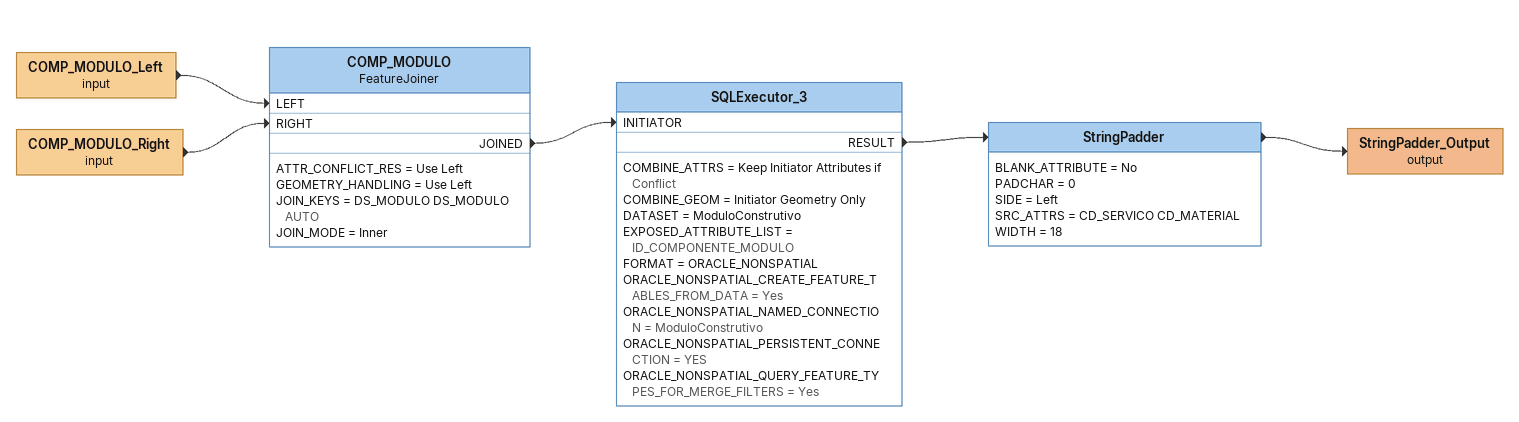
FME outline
COMP_MODULO_Left (input)
    -> COMP_MODULO [LEFT]
COMP_MODULO_Right (input)
    -> COMP_MODULO [RIGHT]
COMP_MODULO: FeatureJoiner
    ATTR_CONFLICT_RES = Use Left
    GEOMETRY_HANDLING = Use Left
    JOIN_KEYS = DS_MODULO DS_MODULO AUTO
    JOIN_MODE = Inner
    JOINED -> SQLExecutor_3 [INITIATOR]
SQLExecutor_3
    COMBINE_ATTRS = Keep Initiator Attributes if Conflict
    COMBINE_GEOM = Initiator Geometry Only
    DATASET = ModuloConstrutivo
    EXPOSED_ATTRIBUTE_LIST = ID_COMPONENTE_MODULO
    FORMAT = ORACLE_NONSPATIAL
    ORACLE_NONSPATIAL_CREATE_FEATURE_TABLES_FROM_DATA = Yes
    ORACLE_NONSPATIAL_NAMED_CONNECTION = ModuloConstrutivo
    ORACLE_NONSPATIAL_PERSISTENT_CONNECTION = YES
    ORACLE_NONSPATIAL_QUERY_FEATURE_TYPES_FOR_MERGE_FILTERS = Yes
    RESULT -> StringPadder
StringPadder
    BLANK_ATTRIBUTE = No
    PADCHAR = 0
    SIDE = Left
    SRC_ATTRS = CD_SERVICO CD_MATERIAL
    WIDTH = 18
    -> StringPadder_Output (output)
StringPadder_Output (output)
